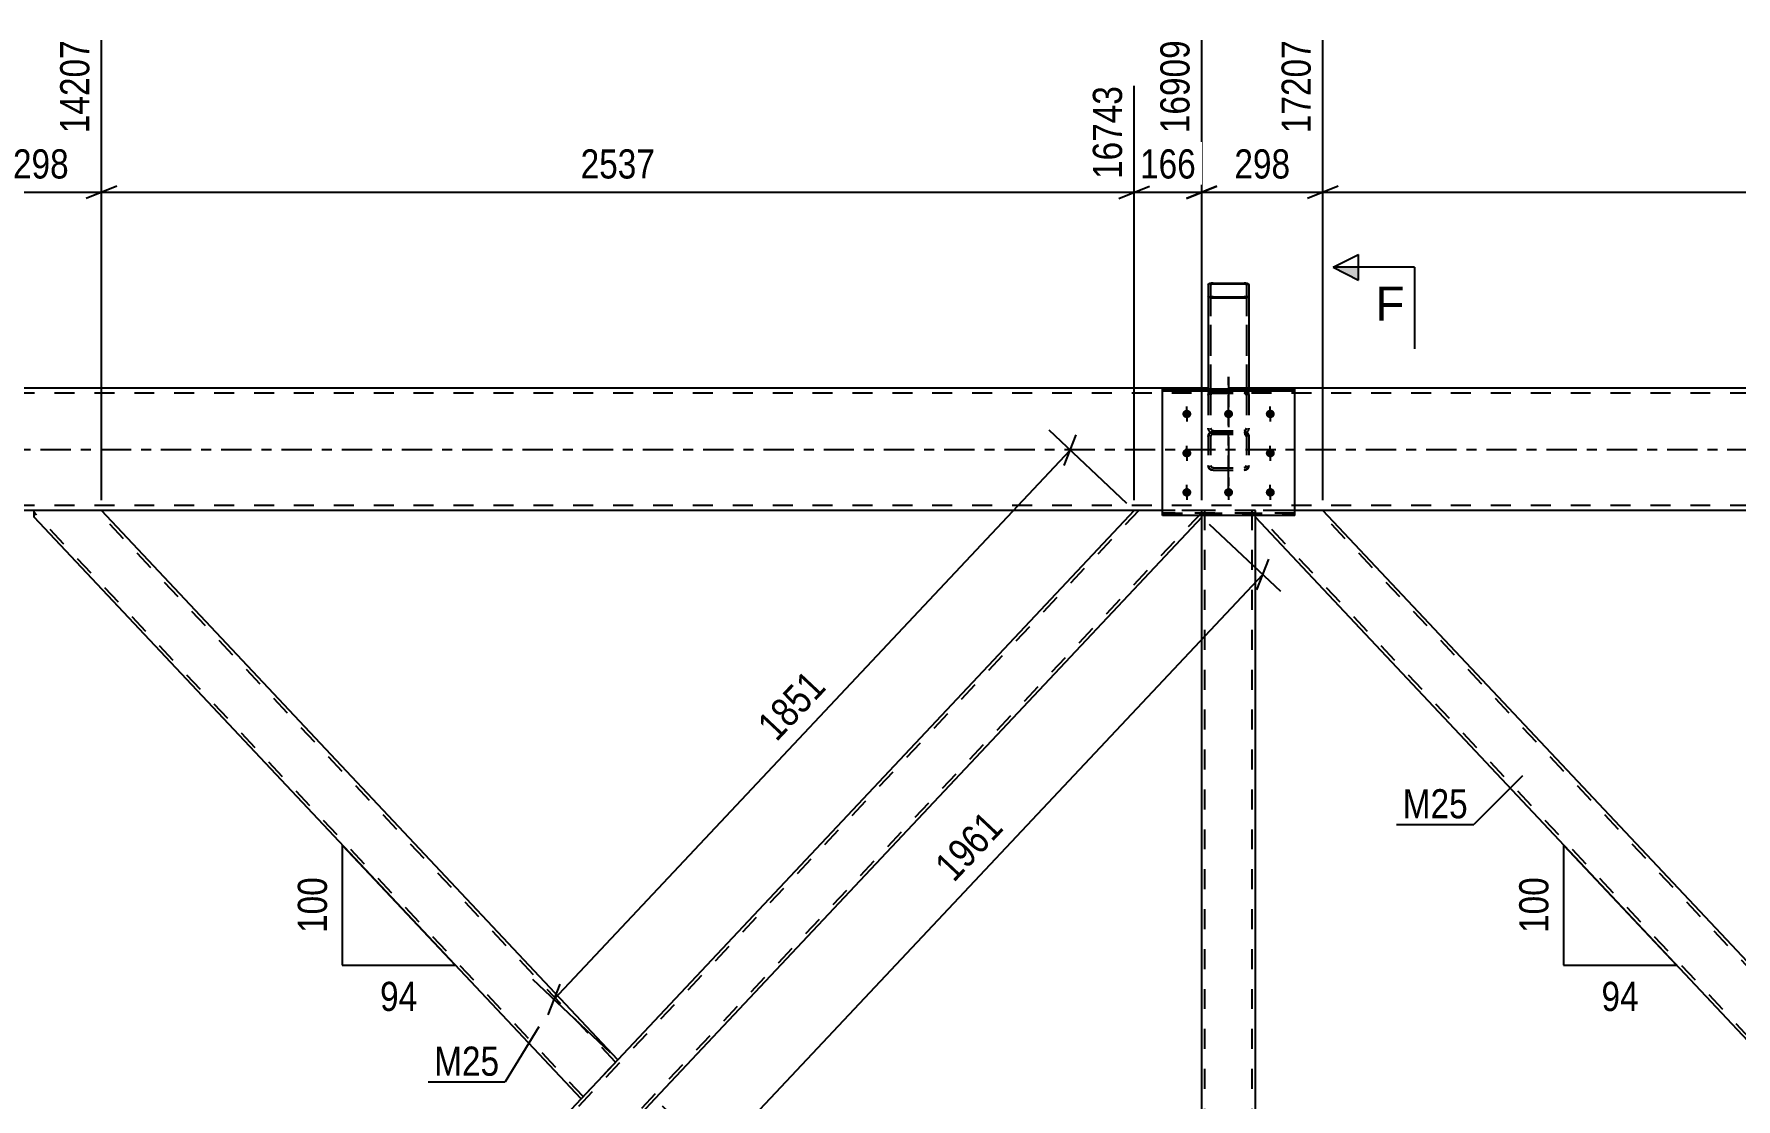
# Model space of a CAD drawing. Header units: millimetres. Extents: x -156 to 1033, y -616 to 225.
# Drawn here: x 543.5 to 710.8, y -63.8 to 40.8 of the extents above; entities that cross this region are included whole.
import ezdxf

# ---------------------------------------------------------------- set-up
doc = ezdxf.new("R2010")
doc.units = ezdxf.units.MM
doc.linetypes.add('DXK_LINE_DOT2', pattern=[3.9198, 1.9599, -1.9599])
doc.linetypes.add('DXK_LINE_DOT3', pattern=[5.9187, 2.979, -0.9799, 0.9799, -0.9799])
doc.styles.add('Arial', font='ARIAL.TTF', dxfattribs={"height": 0.2})
doc.styles.add('Arial Narrow', font='ARIALN.TTF', dxfattribs={"height": 0.2})

# ---------------------------------------------------------------- blocks, each defined once
blk = doc.blocks.new('Bolt-404205526-1408 - 1399')
at = {"color": 1, "linetype": 'DXK_LINE_DOT2'}
for p, q in [((656.8, 3.87), (656.8, 2.74)), ((660.9, 3.87), (660.9, 2.74)), ((665, 3.87), (665, 2.74)), ((656.8, 0.02), (656.8, -1.12)), ((665, 0.02), (665, -1.12)), ((656.8, -3.83), (656.8, -4.97)), ((660.9, -3.83), (660.9, -4.97)), ((665, -3.83), (665, -4.97))]:
    blk.add_line(p, q, dxfattribs=at)
blk = doc.blocks.new('Bolt-404205526-1411 - 1399')
at = {"linetype": 'Continuous'}
for points in [[(656.8, 3.89), (656.89, 3.88), (656.98, 3.85), (657.06, 3.81), (657.13, 3.75), (657.18, 3.68), (657.22, 3.6), (657.24, 3.52), (657.24, 3.43), (657.22, 3.35), (657.18, 3.27), (657.13, 3.2), (657.06, 3.14), (656.98, 3.1), (656.89, 3.07), (656.8, 3.06), (656.71, 3.07), (656.62, 3.1), (656.54, 3.14), (656.47, 3.2), (656.42, 3.27), (656.38, 3.35), (656.36, 3.43), (656.36, 3.52), (656.38, 3.6), (656.42, 3.68), (656.47, 3.75), (656.54, 3.81), (656.62, 3.85), (656.71, 3.88)], [(660.9, 3.89), (660.99, 3.88), (661.08, 3.85), (661.16, 3.81), (661.23, 3.75), (661.28, 3.68), (661.32, 3.6), (661.34, 3.52), (661.34, 3.43), (661.32, 3.35), (661.28, 3.27), (661.23, 3.2), (661.16, 3.14), (661.08, 3.1), (660.99, 3.07), (660.9, 3.06), (660.81, 3.07), (660.72, 3.1), (660.64, 3.14), (660.57, 3.2), (660.52, 3.27), (660.48, 3.35), (660.46, 3.43), (660.46, 3.52), (660.48, 3.6), (660.52, 3.68), (660.57, 3.75), (660.64, 3.81), (660.72, 3.85), (660.81, 3.88)], [(665, 3.89), (665.09, 3.88), (665.18, 3.85), (665.26, 3.81), (665.33, 3.75), (665.38, 3.68), (665.42, 3.6), (665.44, 3.52), (665.44, 3.43), (665.42, 3.35), (665.38, 3.27), (665.33, 3.2), (665.26, 3.14), (665.18, 3.1), (665.09, 3.07), (665, 3.06), (664.91, 3.07), (664.82, 3.1), (664.74, 3.14), (664.67, 3.2), (664.62, 3.27), (664.58, 3.35), (664.56, 3.43), (664.56, 3.52), (664.58, 3.6), (664.62, 3.68), (664.67, 3.75), (664.74, 3.81), (664.82, 3.85), (664.91, 3.88)], [(656.8, 0.04), (656.89, 0.03), (656.98, 0), (657.06, -0.04), (657.13, -0.1), (657.18, -0.17), (657.22, -0.25), (657.24, -0.33), (657.24, -0.42), (657.22, -0.5), (657.18, -0.58), (657.13, -0.65), (657.06, -0.71), (656.98, -0.75), (656.89, -0.78), (656.8, -0.79), (656.71, -0.78), (656.62, -0.75), (656.54, -0.71), (656.47, -0.65), (656.42, -0.58), (656.38, -0.5), (656.36, -0.42), (656.36, -0.33), (656.38, -0.25), (656.42, -0.17), (656.47, -0.1), (656.54, -0.04), (656.62, 0), (656.71, 0.03)], [(665, 0.04), (665.09, 0.03), (665.18, 0), (665.26, -0.04), (665.33, -0.1), (665.38, -0.17), (665.42, -0.25), (665.44, -0.33), (665.44, -0.42), (665.42, -0.5), (665.38, -0.58), (665.33, -0.65), (665.26, -0.71), (665.18, -0.75), (665.09, -0.78), (665, -0.79), (664.91, -0.78), (664.82, -0.75), (664.74, -0.71), (664.67, -0.65), (664.62, -0.58), (664.58, -0.5), (664.56, -0.42), (664.56, -0.33), (664.58, -0.25), (664.62, -0.17), (664.67, -0.1), (664.74, -0.04), (664.82, 0), (664.91, 0.03)], [(656.8, -3.82), (656.89, -3.83), (656.98, -3.85), (657.06, -3.9), (657.13, -3.95), (657.18, -4.02), (657.22, -4.1), (657.24, -4.19), (657.24, -4.27), (657.22, -4.36), (657.18, -4.44), (657.13, -4.51), (657.06, -4.56), (656.98, -4.61), (656.89, -4.63), (656.8, -4.64), (656.71, -4.63), (656.62, -4.61), (656.54, -4.56), (656.47, -4.51), (656.42, -4.44), (656.38, -4.36), (656.36, -4.27), (656.36, -4.19), (656.38, -4.1), (656.42, -4.02), (656.47, -3.95), (656.54, -3.9), (656.62, -3.85), (656.71, -3.83)], [(660.9, -3.82), (660.99, -3.83), (661.08, -3.85), (661.16, -3.9), (661.23, -3.95), (661.28, -4.02), (661.32, -4.1), (661.34, -4.19), (661.34, -4.27), (661.32, -4.36), (661.28, -4.44), (661.23, -4.51), (661.16, -4.56), (661.08, -4.61), (660.99, -4.63), (660.9, -4.64), (660.81, -4.63), (660.72, -4.61), (660.64, -4.56), (660.57, -4.51), (660.52, -4.44), (660.48, -4.36), (660.46, -4.27), (660.46, -4.19), (660.48, -4.1), (660.52, -4.02), (660.57, -3.95), (660.64, -3.9), (660.72, -3.85), (660.81, -3.83)], [(665, -3.82), (665.09, -3.83), (665.18, -3.85), (665.26, -3.9), (665.33, -3.95), (665.38, -4.02), (665.42, -4.1), (665.44, -4.19), (665.44, -4.27), (665.42, -4.36), (665.38, -4.44), (665.33, -4.51), (665.26, -4.56), (665.18, -4.61), (665.09, -4.63), (665, -4.64), (664.91, -4.63), (664.82, -4.61), (664.74, -4.56), (664.67, -4.51), (664.62, -4.44), (664.58, -4.36), (664.56, -4.27), (664.56, -4.19), (664.58, -4.1), (664.62, -4.02), (664.67, -3.95), (664.74, -3.9), (664.82, -3.85), (664.91, -3.83)]]:
    blk.add_hatch(color=1, dxfattribs=at).paths.add_polyline_path(points)
at = {"color": 1, "linetype": 'Continuous'}
for p, q in [((656.8, 3.08), (656.8, 4.21)), ((660.9, 3.08), (660.9, 4.21)), ((665, 3.08), (665, 4.21)), ((656.8, -0.77), (656.8, 0.36)), ((665, -0.77), (665, 0.36)), ((656.8, -4.63), (656.8, -3.49)), ((660.9, -4.63), (660.9, -3.49)), ((665, -4.63), (665, -3.49))]:
    blk.add_line(p, q, dxfattribs=at)
blk = doc.blocks.new('Part-404205526-25837 - 1399')
at = {"color": 2, "linetype": 'Continuous'}
for p, q in [((658.94, 16.23), (658.9, 16.16)), ((658.9, 16.16), (658.9, 5.95)), ((658.9, 15.05), (658.94, 14.99)), ((659.04, 16.28), (658.94, 16.23)), ((659.2, 16.32), (659.04, 16.28)), ((659.14, 16.16), (659.16, 16.19)), ((659.14, 16.16), (659.14, 15.05)), ((659.16, 15.02), (659.14, 15.05)), ((659.16, 16.19), (659.21, 16.22)), ((659.38, 16.33), (659.2, 16.32)), ((659.21, 16.22), (659.29, 16.24)), ((659.29, 16.24), (659.38, 16.25)), ((659.38, 16.33), (662.42, 16.33)), ((659.38, 16.25), (662.42, 16.25)), ((662.6, 16.32), (662.42, 16.33)), ((662.42, 16.25), (662.51, 16.24)), ((662.51, 16.24), (662.59, 16.22)), ((662.59, 16.22), (662.64, 16.19)), ((662.76, 16.28), (662.6, 16.32)), ((662.64, 16.19), (662.66, 16.16)), ((662.66, 15.05), (662.64, 15.02)), ((662.66, 16.16), (662.66, 15.05)), ((662.86, 16.23), (662.76, 16.28)), ((662.9, 16.16), (662.86, 16.23)), ((662.86, 14.99), (662.9, 15.05)), ((662.9, 16.16), (662.9, 5.95)), ((658.94, 14.99), (659.04, 14.93)), ((659.04, 14.93), (659.2, 14.89)), ((659.21, 14.99), (659.16, 15.02)), ((659.2, 14.89), (659.38, 14.88)), ((659.29, 14.97), (659.21, 14.99)), ((659.38, 14.97), (659.29, 14.97)), ((659.38, 14.97), (662.42, 14.97)), ((659.38, 14.88), (662.42, 14.88)), ((662.51, 14.97), (662.42, 14.97)), ((662.42, 14.88), (662.6, 14.89)), ((662.59, 14.99), (662.51, 14.97)), ((662.64, 15.02), (662.59, 14.99)), ((662.6, 14.89), (662.76, 14.93)), ((662.76, 14.93), (662.86, 14.99))]:
    blk.add_line(p, q, dxfattribs=at)
at = {"color": 7, "linetype": 'DXK_LINE_DOT2'}
for p, q in [((659.14, 15.05), (659.14, 5.69)), ((662.66, 15.05), (662.66, 5.69)), ((662.9, 6), (658.9, 6)), ((658.9, 5.95), (658.9, 5.69)), ((658.9, 5.83), (659.14, 5.83)), ((658.94, 5.62), (658.9, 5.69)), ((659.04, 5.56), (658.94, 5.62)), ((659.2, 5.53), (659.04, 5.56)), ((659.14, 5.69), (659.16, 5.65)), ((659.16, 5.65), (659.21, 5.63)), ((659.38, 5.51), (659.2, 5.53)), ((659.21, 5.63), (659.29, 5.61)), ((659.29, 5.61), (659.38, 5.6)), ((659.38, 5.6), (662.42, 5.6)), ((659.38, 5.51), (662.42, 5.51)), ((662.42, 5.6), (662.51, 5.61)), ((662.6, 5.53), (662.42, 5.51)), ((662.51, 5.61), (662.59, 5.63)), ((662.59, 5.63), (662.64, 5.65)), ((662.76, 5.56), (662.6, 5.53)), ((662.64, 5.65), (662.66, 5.69)), ((662.66, 5.83), (662.9, 5.83)), ((662.86, 5.62), (662.76, 5.56)), ((662.9, 5.69), (662.86, 5.62)), ((662.9, 5.95), (662.9, 5.69))]:
    blk.add_line(p, q, dxfattribs=at)
blk = doc.blocks.new('Part-404205526-1502 - 1399')
at = {"color": 7, "linetype": 'DXK_LINE_DOT2'}
for p, q in [((919.9, 5.52), (-18.1, 5.52)), ((662.9, 6), (658.9, 6)), ((919.9, -5.52), (-18.1, -5.52)), ((667.4, -6), (654.4, -6))]:
    blk.add_line(p, q, dxfattribs=at)
at = {"color": 2, "linetype": 'Continuous'}
for p, q in [((658.9, 6), (482.9, 6)), ((898.9, 6), (662.9, 6)), ((654.4, -6), (487.4, -6)), ((894.4, -6), (667.4, -6))]:
    blk.add_line(p, q, dxfattribs=at)
at = {"color": 7, "linetype": 'DXK_LINE_DOT3'}
blk.add_line((-18.1, 0), (919.9, 0), dxfattribs=at)
blk = doc.blocks.new('Part-404205526-1655 - 1399')
at = {"color": 7, "linetype": 'DXK_LINE_DOT2'}
for p, q in [((652.07, -6), (543.54, -121.41)), ((658.26, -6.19), (549.73, -121.6)), ((658.26, -6), (651.63, -6)), ((658.26, -6.49), (658.26, -6)), ((600.9, -59.95), (597.28, -63.8)), ((604.52, -63.8), (600.9, -67.65)), ((550.17, -121.6), (543.54, -121.6))]:
    blk.add_line(p, q, dxfattribs=at)
at = {"color": 2, "linetype": 'Continuous'}
for p, q in [((651.63, -6), (600.9, -59.95)), ((658.26, -6.66), (604.52, -63.8)), ((658.26, -6.66), (658.26, -6.49)), ((597.28, -63.8), (543.54, -120.94)), ((600.9, -67.65), (550.17, -121.6)), ((543.54, -121.6), (543.54, -120.94))]:
    blk.add_line(p, q, dxfattribs=at)
blk = doc.blocks.new('Part-404205526-1523 - 1399')
at = {"color": 7, "linetype": 'DXK_LINE_DOT3'}
blk.add_line((660.9, -3.58), (660.9, 7.12), dxfattribs=at)
at = {"color": 7, "linetype": 'DXK_LINE_DOT2'}
for p, q in [((658.93, 5.48), (658.9, 5.31)), ((658.9, 5.31), (658.9, -1.59)), ((658.94, 5.51), (658.93, 5.48)), ((659.14, 5.31), (659.16, 5.41)), ((659.14, 5.31), (659.14, -1.59)), ((659.16, 5.41), (659.21, 5.5)), ((659.38, 5.83), (659.2, 5.79)), ((659.21, 5.5), (659.29, 5.55)), ((659.29, 5.55), (659.38, 5.57)), ((659.38, 5.83), (662.42, 5.83)), ((659.38, 5.57), (662.42, 5.57)), ((662.6, 5.79), (662.42, 5.83)), ((662.42, 5.57), (662.51, 5.55)), ((662.51, 5.55), (662.59, 5.5)), ((662.59, 5.5), (662.64, 5.41)), ((662.64, 5.41), (662.66, 5.31)), ((662.66, 5.31), (662.66, -1.59)), ((662.87, 5.48), (662.86, 5.51)), ((662.9, 5.31), (662.87, 5.48)), ((662.9, 5.31), (662.9, -1.59)), ((658.9, 2.08), (658.94, 1.88)), ((659.04, 1.59), (659.2, 1.69)), ((659.16, 1.98), (659.14, 2.08)), ((659.21, 1.9), (659.16, 1.98)), ((659.2, 1.69), (659.38, 1.72)), ((659.29, 1.84), (659.21, 1.9)), ((659.38, 1.82), (659.29, 1.84)), ((659.38, 1.82), (662.42, 1.82)), ((659.38, 1.72), (662.42, 1.72)), ((662.51, 1.84), (662.42, 1.82)), ((662.42, 1.72), (662.6, 1.69)), ((662.59, 1.9), (662.51, 1.84)), ((662.64, 1.98), (662.59, 1.9)), ((662.6, 1.69), (662.76, 1.59)), ((662.66, 2.08), (662.64, 1.98)), ((662.86, 1.88), (662.9, 2.08)), ((658.9, 1.27), (658.94, 1.44)), ((658.94, 1.44), (659.04, 1.59)), ((659.16, 1.36), (659.14, 1.27)), ((659.21, 1.43), (659.16, 1.36)), ((659.2, 1.61), (659.38, 1.57)), ((659.29, 1.48), (659.21, 1.43)), ((659.38, 1.5), (659.29, 1.48)), ((659.38, 1.57), (662.42, 1.57)), ((659.38, 1.5), (662.42, 1.5)), ((662.42, 1.57), (662.6, 1.61)), ((662.51, 1.48), (662.42, 1.5)), ((662.59, 1.43), (662.51, 1.48)), ((662.64, 1.36), (662.59, 1.43)), ((662.66, 1.27), (662.64, 1.36)), ((662.76, 1.59), (662.86, 1.44)), ((662.86, 1.44), (662.9, 1.27)), ((658.94, -1.76), (658.9, -1.59)), ((659.14, -1.59), (659.16, -1.67)), ((662.64, -1.67), (662.66, -1.59)), ((662.9, -1.59), (662.86, -1.76)), ((659.04, -1.91), (658.94, -1.76)), ((659.2, -2), (659.04, -1.91)), ((659.16, -1.67), (659.21, -1.75)), ((659.38, -2.04), (659.2, -2)), ((659.21, -1.75), (659.29, -1.79)), ((659.29, -1.79), (659.38, -1.81)), ((659.38, -1.81), (662.42, -1.81)), ((659.38, -2.04), (662.42, -2.04)), ((662.42, -1.81), (662.51, -1.79)), ((662.6, -2), (662.42, -2.04)), ((662.51, -1.79), (662.59, -1.75)), ((662.59, -1.75), (662.64, -1.67)), ((662.76, -1.91), (662.6, -2)), ((662.86, -1.76), (662.76, -1.91))]:
    blk.add_line(p, q, dxfattribs=at)
for centre, start, end in [((659.4, 5.33), 114.32, 159.2417), ((662.4, 5.33), 20.7583, 65.68), ((659.4, 2.06), 200.7583, 245.68), ((662.4, 2.06), 294.32, 339.2417)]:
    blk.add_arc(centre, 0.496, start, end, dxfattribs=at)
blk = doc.blocks.new('Part-404205526-1578 - 1399')
at = {"color": 7, "linetype": 'DXK_LINE_DOT3'}
blk.add_line((660.9, 7.12), (660.9, -3.58), dxfattribs=at)
at = {"color": 7, "linetype": 'DXK_LINE_DOT2'}
for p, q in [((658.9, 5.31), (658.94, 5.51)), ((658.9, 5.31), (658.9, -1.59)), ((659.16, 5.41), (659.14, 5.31)), ((659.14, 5.31), (659.14, -1.59)), ((659.21, 5.5), (659.16, 5.41)), ((659.2, 5.79), (659.38, 5.83)), ((659.29, 5.55), (659.21, 5.5)), ((659.38, 5.57), (659.29, 5.55)), ((659.38, 5.83), (662.42, 5.83)), ((659.38, 5.57), (662.42, 5.57)), ((662.42, 5.83), (662.6, 5.79)), ((662.51, 5.55), (662.42, 5.57)), ((662.59, 5.5), (662.51, 5.55)), ((662.64, 5.41), (662.59, 5.5)), ((662.66, 5.31), (662.64, 5.41)), ((662.66, 5.31), (662.66, -1.59)), ((662.86, 5.51), (662.9, 5.31)), ((662.9, 5.31), (662.9, -1.59)), ((658.94, 1.88), (658.9, 2.08)), ((659.2, 1.69), (659.04, 1.59)), ((659.14, 2.08), (659.16, 1.98)), ((659.16, 1.98), (659.21, 1.9)), ((659.38, 1.72), (659.2, 1.69)), ((659.21, 1.9), (659.29, 1.84)), ((659.29, 1.84), (659.38, 1.82)), ((659.38, 1.82), (662.42, 1.82)), ((659.38, 1.72), (662.42, 1.72)), ((662.42, 1.82), (662.51, 1.84)), ((662.6, 1.69), (662.42, 1.72)), ((662.51, 1.84), (662.59, 1.9)), ((662.59, 1.9), (662.64, 1.98)), ((662.76, 1.59), (662.6, 1.69)), ((662.64, 1.98), (662.66, 2.08)), ((662.9, 2.08), (662.86, 1.88)), ((658.94, 1.44), (658.9, 1.27)), ((659.04, 1.59), (658.94, 1.44)), ((659.14, 1.27), (659.16, 1.36)), ((659.16, 1.36), (659.21, 1.43)), ((659.38, 1.57), (659.2, 1.61)), ((659.21, 1.43), (659.29, 1.48)), ((659.29, 1.48), (659.38, 1.5)), ((659.38, 1.57), (662.42, 1.57)), ((659.38, 1.5), (662.42, 1.5)), ((662.6, 1.61), (662.42, 1.57)), ((662.42, 1.5), (662.51, 1.48)), ((662.51, 1.48), (662.59, 1.43)), ((662.59, 1.43), (662.64, 1.36)), ((662.64, 1.36), (662.66, 1.27)), ((662.86, 1.44), (662.76, 1.59)), ((662.9, 1.27), (662.86, 1.44)), ((658.9, -1.59), (658.94, -1.76)), ((659.16, -1.67), (659.14, -1.59)), ((662.66, -1.59), (662.64, -1.67)), ((662.86, -1.76), (662.9, -1.59)), ((658.94, -1.76), (659.04, -1.91)), ((659.04, -1.91), (659.2, -2)), ((659.21, -1.75), (659.16, -1.67)), ((659.2, -2), (659.38, -2.04)), ((659.29, -1.79), (659.21, -1.75)), ((659.38, -1.81), (659.29, -1.79)), ((659.38, -1.81), (662.42, -1.81)), ((659.38, -2.04), (662.42, -2.04)), ((662.51, -1.79), (662.42, -1.81)), ((662.42, -2.04), (662.6, -2)), ((662.59, -1.75), (662.51, -1.79)), ((662.64, -1.67), (662.59, -1.75)), ((662.6, -2), (662.76, -1.91)), ((662.76, -1.91), (662.86, -1.76))]:
    blk.add_line(p, q, dxfattribs=at)
for centre, start, end in [((659.4, 5.33), 114.32, 159.2417), ((662.4, 5.33), 20.7583, 65.68), ((659.4, 2.06), 200.7583, 245.68), ((662.4, 2.06), 294.32, 339.2417)]:
    blk.add_arc(centre, 0.496, start, end, dxfattribs=at)
blk = doc.blocks.new('Part-404205526-1600 - 1399')
at = {"color": 7, "linetype": 'DXK_LINE_DOT2'}
for p, q in [((663.54, -6), (658.26, -6)), ((658.26, -6.66), (658.26, -6)), ((658.58, -121.6), (658.58, -6)), ((663.22, -121.6), (663.22, -6)), ((663.54, -6.66), (663.54, -6)), ((658.26, -121.6), (658.26, -120.94)), ((658.26, -121.6), (663.54, -121.6)), ((663.54, -121.6), (663.54, -120.94))]:
    blk.add_line(p, q, dxfattribs=at)
at = {"color": 2, "linetype": 'Continuous'}
for p, q in [((658.26, -120.94), (658.26, -6.66)), ((663.54, -120.94), (663.54, -6.66))]:
    blk.add_line(p, q, dxfattribs=at)
blk = doc.blocks.new('Part-404205526-1640 - 1399')
at = {"color": 7, "linetype": 'DXK_LINE_DOT2'}
for p, q in [((670.17, -6), (663.54, -6)), ((663.54, -6.49), (663.54, -6)), ((717.5, -63.57), (663.54, -6.19)), ((720.68, -60.18), (669.73, -6)), ((720.87, -59.98), (720.46, -60.41)), ((717.5, -63.57), (717.51, -63.55))]:
    blk.add_line(p, q, dxfattribs=at)
at = {"color": 2, "linetype": 'Continuous'}
for p, q in [((663.54, -6.66), (663.54, -6.49)), ((717.28, -63.8), (663.54, -6.66)), ((720.9, -59.95), (670.17, -6)), ((720.9, -59.95), (720.46, -60.41)), ((720.46, -60.41), (717.28, -63.8))]:
    blk.add_line(p, q, dxfattribs=at)
blk = doc.blocks.new('Part-404205526-1645 - 1399')
at = {"color": 7, "linetype": 'DXK_LINE_DOT2'}
for p, q in [((772.07, -6), (663.54, -121.41)), ((778.26, -6.19), (669.73, -121.6)), ((778.26, -6), (771.63, -6)), ((720.9, -59.95), (717.28, -63.8)), ((724.52, -63.8), (720.9, -67.65)), ((670.17, -121.6), (663.54, -121.6))]:
    blk.add_line(p, q, dxfattribs=at)
at = {"color": 2, "linetype": 'Continuous'}
for p, q in [((771.63, -6), (720.9, -59.95)), ((778.26, -6.66), (724.52, -63.8)), ((778.26, -6.66), (778.26, -6)), ((717.28, -63.8), (663.54, -120.94)), ((720.9, -67.65), (670.17, -121.6)), ((663.54, -121.6), (663.54, -120.94))]:
    blk.add_line(p, q, dxfattribs=at)
blk = doc.blocks.new('Part-404205526-1756 - 1399')
at = {"color": 2, "linetype": 'Continuous'}
for p, q in [((654.4, 5.95), (667.4, 5.95)), ((654.4, -6.49), (654.4, 5.95)), ((654.4, 5.73), (667.4, 5.73)), ((667.4, -6.49), (667.4, 5.95)), ((667.4, -6.49), (654.4, -6.49))]:
    blk.add_line(p, q, dxfattribs=at)
at = {"color": 7, "linetype": 'DXK_LINE_DOT2'}
blk.add_line((654.4, -6.27), (667.4, -6.27), dxfattribs=at)
blk = doc.blocks.new('Part-404205526-1765 - 1399')
at = {"color": 7, "linetype": 'DXK_LINE_DOT2'}
for p, q in [((654.4, -6.49), (654.4, 5.95)), ((654.4, 5.95), (667.4, 5.95)), ((654.4, 5.73), (667.4, 5.73)), ((667.4, -6.49), (667.4, 5.95)), ((667.4, -6.27), (654.4, -6.27)), ((667.4, -6.49), (654.4, -6.49))]:
    blk.add_line(p, q, dxfattribs=at)
blk = doc.blocks.new('Part-404205526-1886 - 1399')
at = {"color": 2, "linetype": 'Continuous'}
for p, q in [((543.54, -6.66), (543.54, -6)), ((597.28, -63.8), (543.54, -6.66)), ((600.9, -59.95), (550.17, -6)), ((600.9, -59.95), (600.46, -60.41)), ((600.46, -60.41), (597.28, -63.8))]:
    blk.add_line(p, q, dxfattribs=at)
at = {"color": 7, "linetype": 'DXK_LINE_DOT2'}
for p, q in [((550.17, -6), (543.54, -6)), ((597.5, -63.57), (543.54, -6.19)), ((600.68, -60.18), (549.73, -6)), ((600.87, -59.98), (600.46, -60.41)), ((597.5, -63.57), (597.51, -63.55))]:
    blk.add_line(p, q, dxfattribs=at)
blk = doc.blocks.new('Part-404205526-25836 - 1399')
at = {"color": 7, "linetype": 'DXK_LINE_DOT2'}
for p, q in [((658.9, 16.16), (658.94, 16.22)), ((658.9, 16.16), (658.9, 5.69)), ((658.94, 14.98), (658.9, 15.05)), ((658.94, 16.22), (659.04, 16.28)), ((659.04, 16.28), (659.2, 16.32)), ((659.16, 16.19), (659.14, 16.16)), ((659.14, 16.16), (659.14, 5.69)), ((659.14, 15.05), (659.16, 15.02)), ((659.21, 16.22), (659.16, 16.19)), ((659.2, 16.32), (659.38, 16.33)), ((659.29, 16.24), (659.21, 16.22)), ((659.38, 16.24), (659.29, 16.24)), ((659.38, 16.33), (662.42, 16.33)), ((659.38, 16.24), (662.42, 16.24)), ((662.42, 16.33), (662.6, 16.32)), ((662.51, 16.24), (662.42, 16.24)), ((662.59, 16.22), (662.51, 16.24)), ((662.64, 16.19), (662.59, 16.22)), ((662.6, 16.32), (662.76, 16.28)), ((662.66, 16.16), (662.64, 16.19)), ((662.64, 15.02), (662.66, 15.05)), ((662.66, 16.16), (662.66, 5.69)), ((662.76, 16.28), (662.86, 16.22)), ((662.86, 16.22), (662.9, 16.16)), ((662.9, 15.05), (662.86, 14.98)), ((662.9, 16.16), (662.9, 5.69)), ((659.04, 14.93), (658.94, 14.98)), ((659.2, 14.89), (659.04, 14.93)), ((659.16, 15.02), (659.21, 14.99)), ((659.38, 14.88), (659.2, 14.89)), ((659.21, 14.99), (659.29, 14.97)), ((659.29, 14.97), (659.38, 14.96)), ((659.38, 14.96), (662.42, 14.96)), ((659.38, 14.88), (662.42, 14.88)), ((662.42, 14.96), (662.51, 14.97)), ((662.6, 14.89), (662.42, 14.88)), ((662.51, 14.97), (662.59, 14.99)), ((662.59, 14.99), (662.64, 15.02)), ((662.76, 14.93), (662.6, 14.89)), ((662.86, 14.98), (662.76, 14.93)), ((662.9, 6), (658.9, 6)), ((658.9, 5.83), (659.14, 5.83)), ((658.9, 5.69), (658.94, 5.62)), ((658.94, 5.62), (659.04, 5.57)), ((659.04, 5.57), (659.2, 5.53)), ((659.16, 5.66), (659.14, 5.69)), ((659.21, 5.63), (659.16, 5.66)), ((659.2, 5.53), (659.38, 5.51)), ((659.29, 5.61), (659.21, 5.63)), ((659.38, 5.6), (659.29, 5.61)), ((659.38, 5.6), (662.42, 5.6)), ((659.38, 5.51), (662.42, 5.51)), ((662.51, 5.61), (662.42, 5.6)), ((662.42, 5.51), (662.6, 5.53)), ((662.59, 5.63), (662.51, 5.61)), ((662.64, 5.66), (662.59, 5.63)), ((662.6, 5.53), (662.76, 5.57)), ((662.66, 5.69), (662.64, 5.66)), ((662.66, 5.83), (662.9, 5.83)), ((662.76, 5.57), (662.86, 5.62)), ((662.86, 5.62), (662.9, 5.69))]:
    blk.add_line(p, q, dxfattribs=at)
blk = doc.blocks.new('StraightDimension-404205526-16386 - 1399')
at = {"color": 7, "linetype": 'Continuous'}
for p, q in [((538.26, -5), (538.26, 40.19)), ((550.17, -5), (550.17, 40.19)), ((536.76, 24.65), (539.76, 25.85)), ((538.26, 25.25), (550.17, 25.25)), ((551.67, 25.85), (548.67, 24.65))]:
    blk.add_line(p, q, dxfattribs=at)
at = {"color": 0}
blk.add_wipeout([(547.56, 26), (547.56, 30.2), (540.87, 30.2), (540.87, 26)], dxfattribs=at)
at = {"color": 3, "style": 'Arial Narrow'}
blk.add_text('298', height=2.863, dxfattribs=at).set_placement((541.47, 26.6))
at = {"color": 0, "linetype": 'Continuous'}
blk.add_wipeout([(549.57, 40.79), (545.37, 40.79), (545.37, 30.45), (549.57, 30.45)], dxfattribs=at)
at = {"color": 3, "linetype": 'Continuous', "style": 'Arial Narrow'}
blk.add_text('14207', height=2.863, rotation=90.0002, dxfattribs=at).set_placement((548.97, 31.05))
blk = doc.blocks.new('StraightDimension-404205526-16383 - 1399')
at = {"color": 7, "linetype": 'Continuous'}
for p, q in [((658.26, -5), (658.26, 40.19)), ((670.17, -5), (670.17, 40.19)), ((656.76, 24.65), (659.76, 25.85)), ((658.26, 25.25), (670.17, 25.25)), ((671.67, 25.85), (668.67, 24.65))]:
    blk.add_line(p, q, dxfattribs=at)
at = {"color": 0}
blk.add_wipeout([(667.56, 26), (667.56, 30.2), (660.87, 30.2), (660.87, 26)], dxfattribs=at)
at = {"color": 3, "style": 'Arial Narrow'}
blk.add_text('298', height=2.863, dxfattribs=at).set_placement((661.47, 26.6))
at = {"color": 0, "linetype": 'Continuous'}
blk.add_wipeout([(669.57, 40.79), (665.37, 40.79), (665.37, 30.45), (669.57, 30.45)], dxfattribs=at)
at = {"color": 3, "linetype": 'Continuous', "style": 'Arial Narrow'}
blk.add_text('17207', height=2.863, rotation=90.0002, dxfattribs=at).set_placement((668.97, 31.05))
blk = doc.blocks.new('StraightDimension-404205526-3161 - 1399')
at = {"color": 7, "linetype": 'Continuous'}
for p, q in [((658.99, -7.35), (666, -13.94)), ((663.67, -13.8), (664.85, -10.8)), ((610.52, -69.44), (664.26, -12.3)), ((605.25, -64.49), (612.27, -71.08)), ((611.11, -67.94), (609.93, -70.94))]:
    blk.add_line(p, q, dxfattribs=at)
at = {"color": 0}
blk.add_wipeout([(639.76, -37.26), (636.7, -34.38), (630.87, -40.58), (633.93, -43.46)], dxfattribs=at)
at = {"color": 3, "style": 'Arial Narrow'}
blk.add_text('1961', height=2.863, rotation=46.7591, dxfattribs=at).set_placement((633.9, -42.61))
blk = doc.blocks.new('StraightDimension-404205526-16382 - 1399')
at = {"color": 7, "linetype": 'Continuous'}
for p, q in [((670.17, -5), (670.17, 40.19)), ((771.63, -5), (771.63, 35.69)), ((671.67, 25.85), (668.67, 24.65)), ((670.17, 25.25), (771.63, 25.25)), ((770.13, 24.65), (773.13, 25.85))]:
    blk.add_line(p, q, dxfattribs=at)
at = {"color": 0, "linetype": 'Continuous'}
blk.add_wipeout([(771.03, 36.29), (766.83, 36.29), (766.83, 25.95), (771.03, 25.95)], dxfattribs=at)
at = {"color": 0}
blk.add_wipeout([(725.16, 26), (725.16, 30.2), (716.64, 30.2), (716.64, 26)], dxfattribs=at)
at = {"color": 3, "linetype": 'Continuous', "style": 'Arial Narrow'}
blk.add_text('19743', height=2.863, rotation=90.0002, dxfattribs=at).set_placement((770.43, 26.55))
at = {"color": 3, "style": 'Arial Narrow'}
blk.add_text('2537', height=2.863, dxfattribs=at).set_placement((717.24, 26.6))
blk = doc.blocks.new('StraightDimension-404205526-16384 - 1399')
at = {"color": 7, "linetype": 'Continuous'}
for p, q in [((658.26, -5), (658.26, 40.19)), ((651.63, -5), (651.63, 35.69)), ((650.13, 24.65), (653.13, 25.85)), ((651.63, 25.25), (658.26, 25.25)), ((659.76, 25.85), (656.76, 24.65))]:
    blk.add_line(p, q, dxfattribs=at)
at = {"color": 0}
blk.add_wipeout([(658.29, 26), (658.29, 30.2), (651.6, 30.2), (651.6, 26)], dxfattribs=at)
at = {"color": 3, "style": 'Arial Narrow'}
blk.add_text('166', height=2.863, dxfattribs=at).set_placement((652.2, 26.6))
at = {"color": 0, "linetype": 'Continuous'}
blk.add_wipeout([(657.66, 40.79), (653.46, 40.79), (653.46, 30.45), (657.66, 30.45)], dxfattribs=at)
at = {"color": 3, "linetype": 'Continuous', "style": 'Arial Narrow'}
blk.add_text('16909', height=2.863, rotation=90.0002, dxfattribs=at).set_placement((657.06, 31.05))
blk = doc.blocks.new('StraightDimension-404205526-16385 - 1399')
at = {"color": 7, "linetype": 'Continuous'}
for p, q in [((550.17, -5), (550.17, 40.19)), ((651.63, -5), (651.63, 35.69)), ((551.67, 25.85), (548.67, 24.65)), ((550.17, 25.25), (651.63, 25.25)), ((650.13, 24.65), (653.13, 25.85))]:
    blk.add_line(p, q, dxfattribs=at)
at = {"color": 0, "linetype": 'Continuous'}
blk.add_wipeout([(651.03, 36.29), (646.83, 36.29), (646.83, 25.95), (651.03, 25.95)], dxfattribs=at)
at = {"color": 0}
blk.add_wipeout([(605.16, 26), (605.16, 30.2), (596.64, 30.2), (596.64, 26)], dxfattribs=at)
at = {"color": 3, "linetype": 'Continuous', "style": 'Arial Narrow'}
blk.add_text('16743', height=2.863, rotation=90.0002, dxfattribs=at).set_placement((650.43, 26.55))
at = {"color": 3, "style": 'Arial Narrow'}
blk.add_text('2537', height=2.863, dxfattribs=at).set_placement((597.24, 26.6))
blk = doc.blocks.new('StraightDimension-404205526-20566 - 1399')
at = {"color": 7, "linetype": 'Continuous'}
for p, q in [((650.9, -5.31), (643.26, 1.88)), ((644.74, -1.58), (645.93, 1.43)), ((594.6, -54.02), (645.34, -0.08)), ((600.17, -59.26), (592.53, -52.07)), ((595.19, -52.52), (594.01, -55.53))]:
    blk.add_line(p, q, dxfattribs=at)
at = {"color": 0}
blk.add_wipeout([(622.34, -23.44), (619.28, -20.56), (613.45, -26.76), (616.51, -29.64)], dxfattribs=at)
at = {"color": 3, "style": 'Arial Narrow'}
blk.add_text('1851', height=2.863, rotation=46.7591, dxfattribs=at).set_placement((616.48, -28.79))
blk = doc.blocks.new('AngleDimension-404205526-20803 - 1399')
at = {"color": 7, "linetype": 'Continuous'}
for p, q in [((573.82, -38.86), (584.92, -50.66)), ((573.82, -38.86), (573.82, -50.66)), ((582.97, -48.59), (584.92, -50.66)), ((573.82, -50.66), (584.92, -50.66))]:
    blk.add_line(p, q, dxfattribs=at)
at = {"color": 0}
for points in [[(572.92, -41.42), (568.72, -41.42), (568.72, -48.1), (572.92, -48.1)], [(581.8, -55.76), (581.8, -51.56), (576.94, -51.56), (576.94, -55.76)]]:
    blk.add_wipeout(points, dxfattribs=at)
at = {"color": 3, "style": 'Arial Narrow'}
blk.add_text('100', height=2.863, rotation=90.0002, dxfattribs=at).set_placement((572.32, -47.5))
blk.add_text('94', height=2.863, dxfattribs=at).set_placement((577.54, -55.16))
blk = doc.blocks.new('AngleDimension-404205526-20832 - 1399')
at = {"color": 7, "linetype": 'Continuous'}
for p, q in [((693.82, -38.86), (704.92, -50.66)), ((693.82, -38.86), (693.82, -50.66)), ((702.97, -48.59), (704.92, -50.66)), ((693.82, -50.66), (704.92, -50.66))]:
    blk.add_line(p, q, dxfattribs=at)
at = {"color": 0}
for points in [[(692.92, -41.42), (688.72, -41.42), (688.72, -48.1), (692.92, -48.1)], [(701.8, -55.76), (701.8, -51.56), (696.94, -51.56), (696.94, -55.76)]]:
    blk.add_wipeout(points, dxfattribs=at)
at = {"color": 3, "style": 'Arial Narrow'}
blk.add_text('100', height=2.863, rotation=90.0002, dxfattribs=at).set_placement((692.32, -47.5))
blk.add_text('94', height=2.863, dxfattribs=at).set_placement((697.54, -55.16))
blk = doc.blocks.new('Mark-404205526-1636 - 1399')
at = {"color": 0}
blk.add_wipeout([(684.4, -36.24), (684.4, -33.24), (678.01, -33.24), (678.01, -36.24)], dxfattribs=at)
blk.add_wipeout([(684.4, -36.24), (684.4, -33.24), (678.01, -33.24), (678.01, -36.24)], dxfattribs=at)
at = {"color": 30, "linetype": 'Continuous'}
for p in [(689.79, -32.08), (677.41, -36.84)]:
    blk.add_line(p, (685, -36.84), dxfattribs=at)
at = {"color": 3, "style": 'Arial Narrow'}
blk.add_text('M25', height=2.863, dxfattribs=at).set_placement((678.01, -36.24))
blk = doc.blocks.new('Mark-404205526-1882 - 1399')
at = {"color": 0}
blk.add_wipeout([(589.24, -61.52), (589.24, -58.52), (582.85, -58.52), (582.85, -61.52)], dxfattribs=at)
blk.add_wipeout([(589.24, -61.52), (589.24, -58.52), (582.85, -58.52), (582.85, -61.52)], dxfattribs=at)
at = {"color": 30, "linetype": 'Continuous'}
for p in [(593.13, -56.73), (582.25, -62.12)]:
    blk.add_line(p, (589.84, -62.12), dxfattribs=at)
at = {"color": 3, "style": 'Arial Narrow'}
blk.add_text('M25', height=2.863, dxfattribs=at).set_placement((582.85, -61.52))
blk = doc.blocks.new('SectionMark-404205526-30662 - 1399')
at = {"linetype": 'Continuous'}
for points in [[(673.68, 17.88), (673.68, 16.63), (671.18, 17.88)], [(673.68, -148.55), (673.68, -149.8), (671.18, -149.8)]]:
    blk.add_hatch(color=6, dxfattribs=at).paths.add_polyline_path(points)
at = {"color": 6, "linetype": 'Continuous'}
for p, q in [((671.18, 17.88), (673.68, 19.13)), ((673.68, 16.63), (673.68, 19.13)), ((679.18, 17.88), (671.18, 17.88)), ((671.18, 17.88), (673.68, 16.63)), ((679.18, 17.88), (679.18, 9.88)), ((679.18, -149.8), (679.18, -141.8)), ((671.18, -149.8), (673.68, -148.55)), ((673.68, -148.55), (673.68, -151.05)), ((679.18, -149.8), (671.18, -149.8)), ((673.68, -151.05), (671.18, -149.8))]:
    blk.add_line(p, q, dxfattribs=at)
at = {"color": 0, "linetype": 'Continuous'}
for points in [[(678.18, 12.63), (678.18, 16.13), (675.33, 16.13), (675.33, 12.63)], [(678.18, -148.05), (678.18, -144.55), (675.33, -144.55), (675.33, -148.05)]]:
    blk.add_wipeout(points, dxfattribs=at)
at = {"color": 3, "linetype": 'Continuous', "style": 'Arial'}
for p in [(675.33, 12.63), (675.33, -148.05)]:
    blk.add_text('F', height=3.34, dxfattribs=at).set_placement(p)

msp = doc.modelspace()

# ---------------------------------------------------------------- block references
for name in ['Part-404205526-25837 - 1399', 'Part-404205526-25836 - 1399', 'Part-404205526-1502 - 1399', 'Part-404205526-1523 - 1399', 'Part-404205526-1578 - 1399', 'Part-404205526-1756 - 1399', 'Part-404205526-1765 - 1399', 'Bolt-404205526-1411 - 1399', 'Bolt-404205526-1408 - 1399', 'Part-404205526-1655 - 1399', 'Part-404205526-1886 - 1399', 'Part-404205526-1600 - 1399', 'Part-404205526-1640 - 1399', 'Part-404205526-1645 - 1399']:
    msp.add_blockref(name, (0, 0))

# ---------------------------------------------------------------- next in the draw order: block references
for name in ['StraightDimension-404205526-16386 - 1399', 'StraightDimension-404205526-16383 - 1399', 'StraightDimension-404205526-3161 - 1399', 'Mark-404205526-1636 - 1399', 'AngleDimension-404205526-20803 - 1399', 'AngleDimension-404205526-20832 - 1399']:
    msp.add_blockref(name, (0, 0))

# ---------------------------------------------------------------- next in the draw order: block references
for name in ['StraightDimension-404205526-16384 - 1399', 'StraightDimension-404205526-16382 - 1399']:
    msp.add_blockref(name, (0, 0))

# ---------------------------------------------------------------- next in the draw order: block references
for name in ['StraightDimension-404205526-16385 - 1399', 'SectionMark-404205526-30662 - 1399']:
    msp.add_blockref(name, (0, 0))

# ---------------------------------------------------------------- next in the draw order: block references
msp.add_blockref('StraightDimension-404205526-20566 - 1399', (0, 0))

# ---------------------------------------------------------------- next in the draw order: block references
msp.add_blockref('Mark-404205526-1882 - 1399', (0, 0))

doc.saveas('drawing.dxf')
